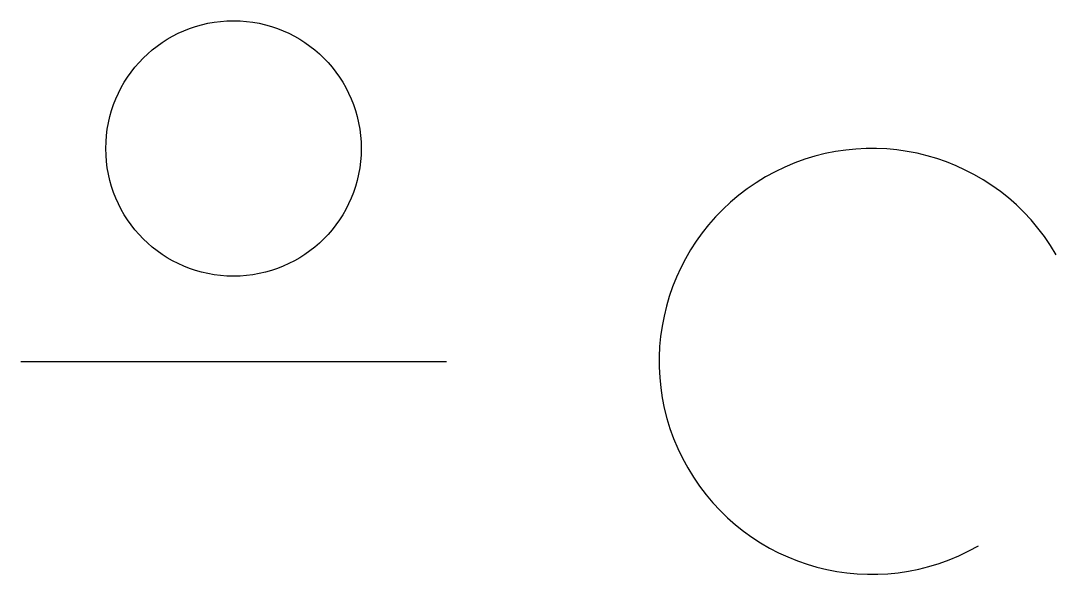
# Model space of a CAD drawing. Header units: metres. Extents: x 0 to 24.3, y -5 to 8.
import ezdxf

# ---------------------------------------------------------------- set-up
doc = ezdxf.new("R2010")
doc.units = ezdxf.units.M

msp = doc.modelspace()

# ---------------------------------------------------------------- linework, layer by layer
msp.add_line((0, 0), (10, 0))
msp.add_circle((5, 5), 3)
msp.add_arc((20, 0), 5, 30, 300)

doc.saveas('drawing.dxf')
